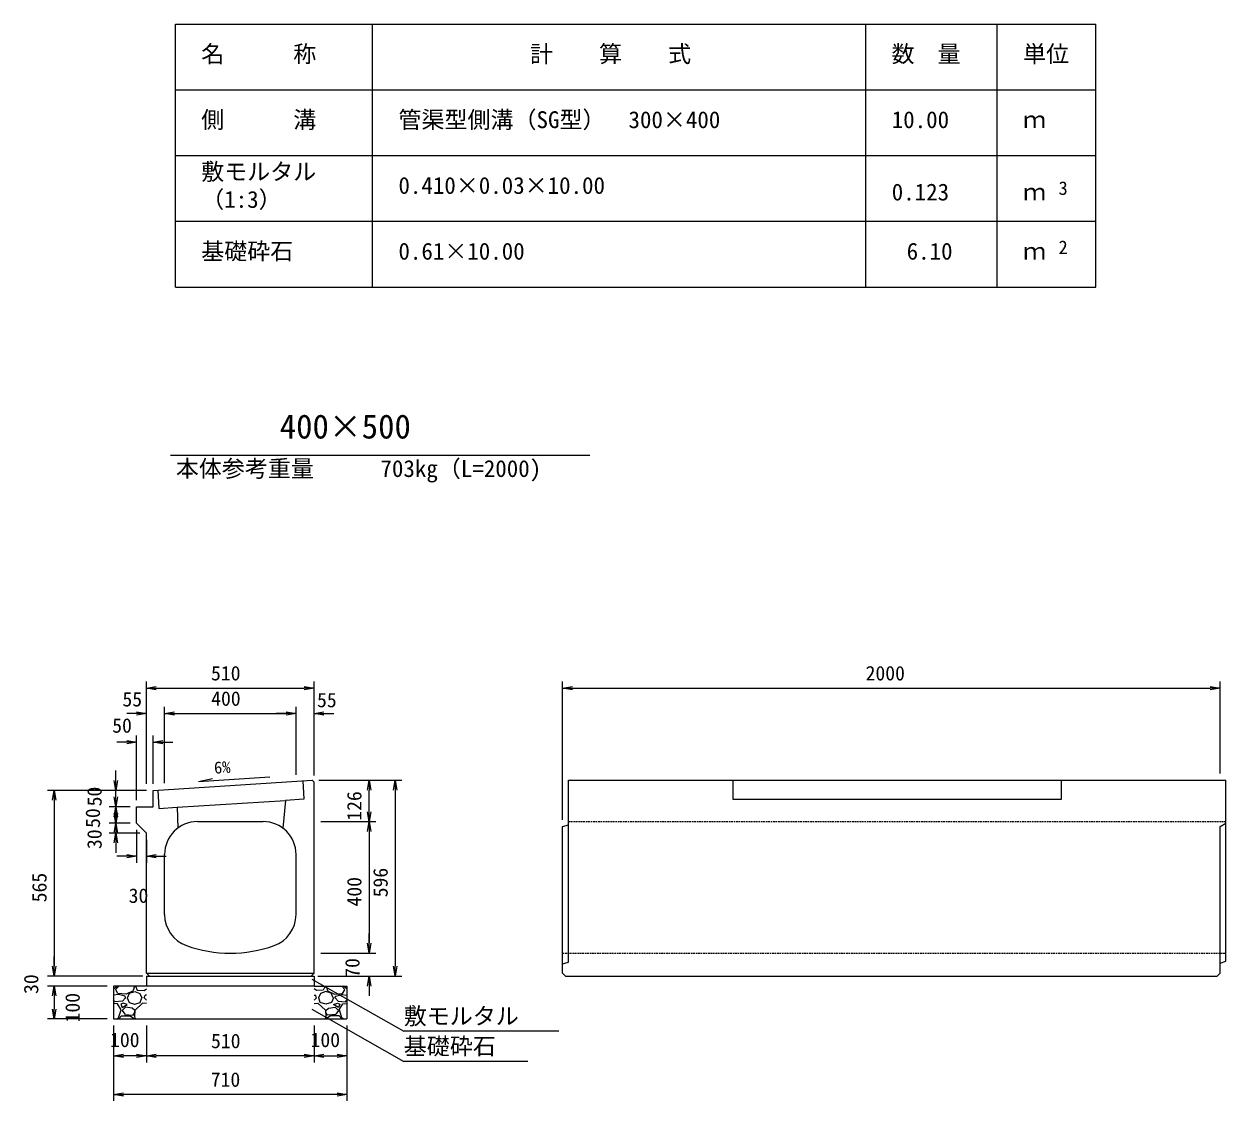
# Model space of a CAD drawing. Units: millimetres, scale not verified. Extents: x 0 to 84100, y 0 to 59400.
# Drawn here: x 30183 to 48464, y 28397 to 44774 of the extents above; entities that cross this region are included whole.
import ezdxf
from ezdxf.enums import TextEntityAlignment as Align

# ---------------------------------------------------------------- set-up
doc = ezdxf.new("R2010")
doc.units = ezdxf.units.MM
doc.header["$LTSCALE"] = 100
doc.linetypes.add('USER1', pattern=[0.375, 0.25, -0.125])
for name, color, linetype, lineweight in [('D-MTR-FRAM（材料表図枠）', 2, 'Continuous', 18), ('D-STR-DIM（寸法）', 7, 'Continuous', 18), ('D-STR-HTXT（旗揚げ）', 7, 'Continuous', 18), ('D-STR-STRn（構造物）', 7, 'Continuous', 18), ('D-STR（構造物外形線）', 1, 'Continuous', 18)]:
    doc.layers.add(name, color=color, linetype=linetype, lineweight=lineweight)
for name, color, linetype in [('D-MTR-TXT(文字列）', 7, 'Continuous'), ('D-STR-TXT（文字）', 7, 'Continuous'), ('D-TTL-TXT（文字）', 7, 'Continuous')]:
    doc.layers.add(name, color=color, linetype=linetype)
doc.styles.add('ＭＳ ゴシック', font='')
doc.styles.get('ＭＳ ゴシック').set_extended_font_data('MS Gothic')

msp = doc.modelspace()

# ---------------------------------------------------------------- linework, layer by layer
at = {"layer": 'D-MTR-FRAM（材料表図枠）'}
for p, q in [((32485.6, 44773.7), (46485.6, 44773.7)), ((32485.6, 40773.7), (32485.6, 44773.7)), ((35485.6, 40773.7), (35485.6, 44773.7)), ((42985.6, 40773.7), (42985.6, 44773.7)), ((44985.6, 41573.7), (44985.6, 44773.7)), ((44985.6, 40773.7), (44985.6, 44773.7)), ((46485.6, 40773.7), (46485.6, 44773.7)), ((32485.6, 43773.7), (46485.6, 43773.7)), ((32485.6, 42773.7), (46485.6, 42773.7)), ((32485.6, 41773.7), (46485.6, 41773.7)), ((32485.6, 40773.7), (46485.6, 40773.7))]:
    msp.add_line(p, q, dxfattribs=at)
at = {"layer": 'D-STR-DIM（寸法）'}
for p, q in [((32045.1, 33219.7), (32045.1, 34776.2)), ((34595.1, 33344.7), (34595.1, 34776.2)), ((38374.3, 32669.7), (38374.3, 34776.2)), ((48374.3, 33374.7), (48374.3, 34776.2)), ((32045.1, 34676.2), (32195.1, 34701.2)), ((32195.1, 34651.2), (32045.1, 34676.2)), ((32045.1, 34676.2), (32195.1, 34676.2)), ((32195.1, 34676.2), (34445.1, 34676.2)), ((34445.1, 34701.2), (34595.1, 34676.2)), ((34595.1, 34676.2), (34445.1, 34651.2)), ((34595.1, 34676.2), (34445.1, 34676.2)), ((38374.3, 34676.2), (38524.3, 34701.2)), ((38524.3, 34651.2), (38374.3, 34676.2)), ((38374.3, 34676.2), (38524.3, 34676.2)), ((38524.3, 34676.2), (48224.3, 34676.2)), ((48224.3, 34701.2), (48374.3, 34676.2)), ((48374.3, 34676.2), (48224.3, 34651.2)), ((48374.3, 34676.2), (48224.3, 34676.2)), ((32045.1, 33219.7), (32045.1, 34390.5)), ((32320.1, 33230.7), (32320.1, 34390.5)), ((32320.1, 33230.7), (32320.1, 34390.5)), ((34320.1, 33357.3), (34320.1, 34390.5)), ((34320.1, 33357.3), (34320.1, 34390.5)), ((34595.1, 33344.7), (34595.1, 34390.5)), ((31895.1, 34290.5), (31745.1, 34290.5)), ((31895.1, 34315.5), (32045.1, 34290.5)), ((32045.1, 34290.5), (31895.1, 34265.5)), ((32045.1, 34290.5), (31895.1, 34290.5)), ((32320.1, 34290.5), (32470.1, 34315.5)), ((32320.1, 34290.5), (32470.1, 34315.5)), ((32470.1, 34265.5), (32320.1, 34290.5)), ((32320.1, 34290.5), (32470.1, 34290.5)), ((32470.1, 34265.5), (32320.1, 34290.5)), ((32320.1, 34290.5), (32470.1, 34290.5)), ((32470.1, 34290.5), (34170.1, 34290.5)), ((32470.1, 34290.5), (32620.1, 34290.5)), ((34170.1, 34290.5), (34020.1, 34290.5)), ((34170.1, 34315.5), (34320.1, 34290.5)), ((34170.1, 34315.5), (34320.1, 34290.5)), ((34320.1, 34290.5), (34170.1, 34265.5)), ((34320.1, 34290.5), (34170.1, 34290.5)), ((34320.1, 34290.5), (34170.1, 34265.5)), ((34320.1, 34290.5), (34170.1, 34290.5)), ((34595.1, 34290.5), (34745.1, 34315.5)), ((34745.1, 34265.5), (34595.1, 34290.5)), ((34595.1, 34290.5), (34745.1, 34290.5)), ((34745.1, 34290.5), (34895.1, 34290.5)), ((31745.1, 33855.2), (31595.1, 33855.2)), ((31745.1, 33880.2), (31895.1, 33855.2)), ((31895.1, 33855.2), (31745.1, 33830.2)), ((31895.1, 33855.2), (31745.1, 33855.2)), ((31895.1, 32969.7), (31895.1, 33955.2)), ((32145.1, 33219.7), (32145.1, 33955.2)), ((32145.1, 33855.2), (32295.1, 33880.2)), ((32295.1, 33830.2), (32145.1, 33855.2)), ((32145.1, 33855.2), (32295.1, 33855.2)), ((32295.1, 33855.2), (32445.1, 33855.2)), ((31579.7, 33269.7), (31579.7, 33419.7)), ((32836, 33257.2), (33923.3, 33326)), ((32836, 33257.2), (33048.9, 33298.8)), ((34665.1, 33272.8), (35531.5, 33272.8)), ((34665.1, 33272.8), (35930.1, 33272.8)), ((35406.5, 33122.8), (35431.5, 33272.8)), ((35431.5, 33272.8), (35456.5, 33122.8)), ((35431.5, 33272.8), (35431.5, 33122.8)), ((35805.1, 33122.8), (35830.1, 33272.8)), ((35830.1, 33272.8), (35855.1, 33122.8)), ((35830.1, 33272.8), (35830.1, 33122.8)), ((32045.1, 33119.7), (30541.3, 33119.7)), ((30616.3, 32969.7), (30641.3, 33119.7)), ((30641.3, 33119.7), (30666.3, 32969.7)), ((30641.3, 33119.7), (30641.3, 32969.7)), ((32045.1, 33119.7), (31479.7, 33119.7)), ((31579.7, 33119.7), (31554.7, 33269.7)), ((31604.7, 33269.7), (31579.7, 33119.7)), ((31579.7, 33119.7), (31579.7, 33269.7)), ((31579.7, 33019.7), (31579.7, 33169.7)), ((35431.5, 32794.7), (35431.5, 33122.8)), ((35830.1, 33122.8), (35830.1, 30444.7)), ((30641.3, 32969.7), (30641.3, 30444.7)), ((31579.7, 32869.7), (31554.7, 33019.7)), ((31604.7, 33019.7), (31579.7, 32869.7)), ((31579.7, 32869.7), (31579.7, 33019.7)), ((31579.7, 32769.7), (31579.7, 32919.7)), ((31795.1, 32869.7), (31479.7, 32869.7)), ((31795.1, 32869.7), (31479.7, 32869.7)), ((31554.7, 32719.7), (31579.7, 32869.7)), ((31579.7, 32619.7), (31554.7, 32769.7)), ((31579.7, 32869.7), (31604.7, 32719.7)), ((31579.7, 32869.7), (31579.7, 32719.7)), ((31604.7, 32769.7), (31579.7, 32619.7)), ((31579.7, 32619.7), (31579.7, 32769.7)), ((35431.5, 32644.7), (35406.5, 32794.7)), ((35456.5, 32794.7), (35431.5, 32644.7)), ((35431.5, 32644.7), (35431.5, 32794.7)), ((31795.1, 32619.7), (31479.7, 32619.7)), ((31795.1, 32619.7), (31479.7, 32619.7)), ((31554.7, 32469.7), (31579.7, 32619.7)), ((31579.7, 32719.7), (31579.7, 32569.7)), ((31579.7, 32619.7), (31604.7, 32469.7)), ((31579.7, 32619.7), (31579.7, 32469.7)), ((34695.1, 32644.7), (35531.5, 32644.7)), ((34695.1, 32644.7), (35531.5, 32644.7)), ((35406.5, 32494.7), (35431.5, 32644.7)), ((35431.5, 32644.7), (35456.5, 32494.7)), ((35431.5, 32644.7), (35431.5, 32494.7)), ((31945.1, 32469.7), (31479.7, 32469.7)), ((31554.7, 32319.7), (31579.7, 32469.7)), ((31579.7, 32469.7), (31579.7, 32319.7)), ((31579.7, 32469.7), (31604.7, 32319.7)), ((31579.7, 32469.7), (31579.7, 32319.7)), ((31895.1, 32519.7), (31895.1, 32018.1)), ((32045.1, 32369.7), (32045.1, 32018.1)), ((35431.5, 32494.7), (35431.5, 30794.7)), ((31579.7, 32319.7), (31579.7, 32169.7)), ((31745.1, 32118.1), (31595.1, 32118.1)), ((31745.1, 32143.1), (31895.1, 32118.1)), ((31895.1, 32118.1), (31745.1, 32093.1)), ((31895.1, 32118.1), (31745.1, 32118.1)), ((32045.1, 32118.1), (32195.1, 32143.1)), ((32195.1, 32093.1), (32045.1, 32118.1)), ((32045.1, 32118.1), (32195.1, 32118.1)), ((32195.1, 32118.1), (32345.1, 32118.1)), ((35431.5, 30794.7), (35431.5, 30944.7)), ((35431.5, 30644.7), (35406.5, 30794.7)), ((35431.5, 30644.7), (35406.5, 30794.7)), ((35456.5, 30794.7), (35431.5, 30644.7)), ((35431.5, 30644.7), (35431.5, 30794.7)), ((35456.5, 30794.7), (35431.5, 30644.7)), ((35431.5, 30644.7), (35431.5, 30794.7)), ((30641.3, 30444.7), (30641.3, 30594.7)), ((34695.1, 30644.7), (35531.5, 30644.7)), ((34695.1, 30644.7), (35531.5, 30644.7)), ((30641.3, 30294.7), (30616.3, 30444.7)), ((30641.3, 30294.7), (30616.3, 30444.7)), ((30666.3, 30444.7), (30641.3, 30294.7)), ((30641.3, 30294.7), (30641.3, 30444.7)), ((30666.3, 30444.7), (30641.3, 30294.7)), ((30641.3, 30294.7), (30641.3, 30444.7)), ((35830.1, 30294.7), (35805.1, 30444.7)), ((35855.1, 30444.7), (35830.1, 30294.7)), ((35830.1, 30294.7), (35830.1, 30444.7)), ((31990.1, 30294.7), (30541.3, 30294.7)), ((31945.1, 30294.7), (30541.3, 30294.7)), ((34650.1, 30294.7), (35531.5, 30294.7)), ((34650.1, 30294.7), (35930.1, 30294.7)), ((35406.5, 30144.7), (35431.5, 30294.7)), ((35431.5, 30294.7), (35456.5, 30144.7)), ((35431.5, 30294.7), (35431.5, 30144.7)), ((31445.1, 30144.7), (30541.3, 30144.7)), ((31445.1, 30144.7), (30541.3, 30144.7)), ((30616.3, 29994.7), (30641.3, 30144.7)), ((30616.3, 29994.7), (30641.3, 30144.7)), ((30641.3, 30144.7), (30666.3, 29994.7)), ((30641.3, 30144.7), (30641.3, 29994.7)), ((30641.3, 30144.7), (30666.3, 29994.7)), ((30641.3, 30144.7), (30641.3, 29994.7)), ((30641.3, 29994.7), (30641.3, 29844.7)), ((30641.3, 29994.7), (30641.3, 29794.7)), ((35431.5, 30144.7), (35431.5, 29994.7)), ((31445.1, 29644.7), (30541.3, 29644.7)), ((30641.3, 29644.7), (30616.3, 29794.7)), ((30666.3, 29794.7), (30641.3, 29644.7)), ((30641.3, 29644.7), (30641.3, 29794.7)), ((31545.1, 29544.7), (31545.1, 28396.9)), ((31545.1, 29544.7), (31545.1, 28983.5)), ((32045.1, 29544.7), (32045.1, 28983.5)), ((32045.1, 29544.7), (32045.1, 28983.5)), ((34595.1, 29544.7), (34595.1, 28983.5)), ((34595.1, 29544.7), (34595.1, 28983.5)), ((35095.1, 29544.7), (35095.1, 28983.5)), ((35095.1, 29544.7), (35095.1, 28396.9)), ((31545.1, 29083.5), (31695.1, 29108.5)), ((31695.1, 29058.5), (31545.1, 29083.5)), ((31545.1, 29083.5), (31695.1, 29083.5)), ((31895.1, 29083.5), (31695.1, 29083.5)), ((31895.1, 29108.5), (32045.1, 29083.5)), ((32045.1, 29083.5), (31895.1, 29058.5)), ((32045.1, 29083.5), (31895.1, 29083.5)), ((32045.1, 29083.5), (32195.1, 29108.5)), ((32195.1, 29058.5), (32045.1, 29083.5)), ((32045.1, 29083.5), (32195.1, 29083.5)), ((34445.1, 29083.5), (32195.1, 29083.5)), ((34445.1, 29108.5), (34595.1, 29083.5)), ((34595.1, 29083.5), (34445.1, 29058.5)), ((34595.1, 29083.5), (34445.1, 29083.5)), ((34595.1, 29083.5), (34745.1, 29108.5)), ((34745.1, 29058.5), (34595.1, 29083.5)), ((34595.1, 29083.5), (34745.1, 29083.5)), ((34745.1, 29083.5), (34945.1, 29083.5)), ((34945.1, 29108.5), (35095.1, 29083.5)), ((35095.1, 29083.5), (34945.1, 29058.5)), ((35095.1, 29083.5), (34945.1, 29083.5)), ((31545.1, 28496.9), (31695.1, 28521.9)), ((34945.1, 28521.9), (35095.1, 28496.9)), ((31695.1, 28471.9), (31545.1, 28496.9)), ((31545.1, 28496.9), (31695.1, 28496.9)), ((34945.1, 28496.9), (31695.1, 28496.9)), ((35095.1, 28496.9), (34945.1, 28471.9)), ((35095.1, 28496.9), (34945.1, 28496.9))]:
    msp.add_line(p, q, dxfattribs=at)
at = {"layer": 'D-STR-HTXT（旗揚げ）'}
for p, q in [((32409.3, 38215.4), (38787.6, 38215.4)), ((34562.6, 30249.6), (35958.8, 29458.4)), ((34562.6, 29790.5), (35958.8, 28999.3)), ((38318.6, 29458.4), (35958.8, 29458.4)), ((37845.1, 28999.3), (35958.8, 28999.3))]:
    msp.add_line(p, q, dxfattribs=at)
at = {"layer": 'D-STR-STRn（構造物）'}
for p, q in [((32045.1, 30294.7), (32045.1, 30144.7)), ((34595.1, 30294.7), (34595.1, 30144.7)), ((32045.1, 30144.7), (31545.1, 30144.7)), ((31545.1, 30144.7), (31545.1, 29644.7)), ((31545.1, 30101.2), (31601.4, 30144.7)), ((31621.4, 30013.9), (31545.1, 30005.8)), ((31575.9, 30089.5), (31625.6, 30144.7)), ((31611.9, 30029.2), (31576.9, 30089.2)), ((31735.6, 30020.5), (31610.6, 30030.5)), ((31720.8, 29989.7), (31620.8, 30014.7)), ((31726, 29964.1), (31721, 29989.1)), ((31841.2, 30074.1), (31736.2, 30019.1)), ((31755.8, 29964.4), (31785.8, 30034.4)), ((31786, 30034.4), (31866, 30059.4)), ((31861.1, 30144.4), (31841.1, 30074.4)), ((31865.8, 30059.4), (31945.8, 30029.4)), ((31878.1, 30144.7), (31905.1, 30080.6)), ((31905.6, 30079.2), (32010.6, 30074.2)), ((31946, 30029.3), (31976, 29964.3)), ((32010.8, 29964.6), (32025.8, 30004.6)), ((32011, 30074.8), (32045.1, 30101.2)), ((32045.1, 30005.8), (32026.4, 30003.9)), ((34595.1, 30144.7), (32045.1, 30144.7)), ((34595.1, 30144.7), (35095.1, 30144.7)), ((34629.2, 30074.8), (34595.1, 30101.2)), ((34595.1, 30005.8), (34613.8, 30003.9)), ((34629.3, 29964.6), (34614.3, 30004.6)), ((34734.5, 30079.2), (34629.5, 30074.2)), ((34694.1, 30029.3), (34664.1, 29964.3)), ((34774.4, 30059.4), (34694.4, 30029.4)), ((34762, 30144.7), (34735, 30080.6)), ((34854.1, 30034.4), (34774.1, 30059.4)), ((34779, 30144.4), (34799, 30074.4)), ((34799, 30074.1), (34904, 30019.1)), ((34884.3, 29964.4), (34854.3, 30034.4)), ((34904.5, 30020.5), (35029.5, 30030.5)), ((34914.1, 29964.1), (34919.1, 29989.1)), ((34919.4, 29989.7), (35019.4, 30014.7)), ((35064.2, 30089.5), (35014.5, 30144.7)), ((35018.8, 30013.9), (35095.1, 30005.8)), ((35028.2, 30029.2), (35063.2, 30089.2)), ((35095.1, 30101.2), (35038.8, 30144.7)), ((35095.1, 30144.7), (35095.1, 29644.7)), ((31565.8, 29906.1), (31545.1, 29928.7)), ((31606.1, 29873.9), (31545.1, 29879)), ((31680.6, 29914.8), (31565.6, 29904.8)), ((31662, 29784.7), (31607, 29874.7)), ((31655.8, 29869.5), (31675.8, 29819.5)), ((31690.9, 29884.3), (31655.9, 29869.3)), ((31675.8, 29819.6), (31750.8, 29864.6)), ((31725.9, 29824.4), (31675.9, 29774.4)), ((31725.9, 29964.5), (31680.9, 29914.5)), ((31751.1, 29864.5), (31691.1, 29884.5)), ((31826.5, 29809.7), (31726.5, 29824.7)), ((31750.5, 29964.6), (31780.5, 29894.6)), ((31780.5, 29894.1), (31865.5, 29869.1)), ((31867, 29773.4), (31827, 29808.4)), ((31866.2, 29869.2), (31951.2, 29894.2)), ((31986.1, 29884.4), (31871.1, 29779.4)), ((31950.8, 29894.7), (31975.8, 29964.7)), ((32045.1, 29879), (31986.1, 29883.9)), ((32045.1, 29928.7), (32010.8, 29966.1)), ((34595.1, 29928.7), (34629.4, 29966.1)), ((34595.1, 29879), (34654.1, 29883.9)), ((34654.1, 29884.4), (34769.1, 29779.4)), ((34689.4, 29894.7), (34664.4, 29964.7)), ((34773.9, 29869.2), (34688.9, 29894.2)), ((34773.1, 29773.4), (34813.1, 29808.4)), ((34859.6, 29894.1), (34774.6, 29869.1)), ((34813.6, 29809.7), (34913.6, 29824.7)), ((34889.6, 29964.6), (34859.6, 29894.6)), ((34889, 29864.5), (34949, 29884.5)), ((34964.4, 29819.6), (34889.4, 29864.6)), ((34914.2, 29964.5), (34959.2, 29914.5)), ((34914.2, 29824.4), (34964.2, 29774.4)), ((34949.3, 29884.3), (34984.3, 29869.3)), ((34959.5, 29914.8), (35074.5, 29904.8)), ((34984.4, 29869.5), (34964.4, 29819.5)), ((34978.1, 29784.7), (35033.1, 29874.7)), ((35034.1, 29873.9), (35095.1, 29879)), ((35074.4, 29906.1), (35095.1, 29928.7)), ((31545.1, 29644.7), (35095.1, 29644.7)), ((31601.4, 29644.7), (31621, 29659.8)), ((31621, 29659.3), (31661, 29784.3)), ((31625.6, 29644.7), (31665.9, 29689.5)), ((31665.9, 29689.5), (31795.9, 29689.5)), ((31675.8, 29774.6), (31715.8, 29714.6)), ((31716.1, 29714.2), (31841.1, 29699.2)), ((31795.8, 29690.6), (31860.8, 29645.6)), ((31841.1, 29699.5), (31866.1, 29744.5)), ((31865.1, 29675.6), (31878.1, 29644.7)), ((31870.7, 29779.7), (31865.7, 29674.7)), ((31865.9, 29744.5), (31865.9, 29774.5)), ((34775, 29675.6), (34762, 29644.7)), ((34769.4, 29779.7), (34774.4, 29674.7)), ((34799.1, 29699.5), (34774.1, 29744.5)), ((34774.2, 29744.5), (34774.2, 29774.5)), ((34844.4, 29690.6), (34779.4, 29645.6)), ((34924, 29714.2), (34799, 29699.2)), ((34974.2, 29689.5), (34844.2, 29689.5)), ((34964.4, 29774.6), (34924.4, 29714.6)), ((35014.5, 29644.7), (34974.2, 29689.5)), ((35019.1, 29659.3), (34979.1, 29784.3)), ((35038.8, 29644.7), (35019.2, 29659.8))]:
    msp.add_line(p, q, dxfattribs=at)
at = {"layer": 'D-STR（構造物外形線）'}
for p, q in [((32145.1, 33119.7), (34565.1, 33272.8)), ((34565.1, 33272.8), (34595.1, 33244.7)), ((38464.3, 33274.7), (48464.3, 33274.7)), ((38464.3, 30509.7), (38464.3, 33274.7)), ((40964.3, 33274.7), (40964.3, 32984.3)), ((45964.3, 32984.3), (45964.3, 33274.7)), ((48464.3, 30524.7), (48464.3, 33274.7)), ((32145.1, 32869.7), (32145.1, 33119.7)), ((32217.3, 33124.2), (32235, 32844.8)), ((34422.9, 33263.8), (34440.5, 32984.3)), ((34595.1, 30339.7), (34595.1, 33244.7)), ((32514.4, 32862.5), (34161.1, 32966.7)), ((34161.1, 32966.7), (34120.1, 32544.7)), ((34440.5, 32984.3), (34161.1, 32966.7)), ((40964.3, 32984.3), (45964.3, 32984.3)), ((31895.1, 32619.7), (31895.1, 32869.7)), ((31895.1, 32869.7), (32145.1, 32869.7)), ((32235, 32844.8), (32514.4, 32862.5)), ((32514.4, 32862.5), (32520.1, 32544.7)), ((31895.1, 32619.7), (32045.1, 32469.7)), ((32820.1, 32644.7), (33820.1, 32644.7)), ((38374.3, 32569.7), (38464.3, 32594.7)), ((38374.3, 30339.7), (38374.3, 32569.7)), ((48374.3, 32569.7), (48464.3, 32619.7)), ((48374.3, 30339.7), (48374.3, 32569.7)), ((32045.1, 30339.7), (32045.1, 32469.7)), ((32320.1, 31230.5), (32320.1, 32144.7)), ((34320.1, 31230.5), (34320.1, 32144.7)), ((38374.3, 30479.7), (38464.3, 30509.7)), ((48374.3, 30494.7), (48464.3, 30524.7)), ((32045.1, 30339.7), (34595.1, 30339.7)), ((32045.1, 30339.7), (32090.1, 30294.7)), ((32045.1, 30294.7), (34595.1, 30294.7)), ((34550.1, 30294.7), (34595.1, 30339.7)), ((38374.3, 30339.7), (38419.3, 30294.7)), ((38419.3, 30294.7), (48329.3, 30294.7)), ((48329.3, 30294.7), (48374.3, 30339.7))]:
    msp.add_line(p, q, dxfattribs=at)
at = {"layer": 'D-STR（構造物外形線）', "linetype": 'USER1'}
for p, q in [((38464.3, 32644.7), (48464.3, 32644.7)), ((38374.3, 30644.7), (48464.3, 30644.7))]:
    msp.add_line(p, q, dxfattribs=at)
at = {"layer": 'D-STR（構造物外形線）'}
for centre, radius, start, end in [((32820.1, 32144.7), 500, 90, 180), ((33820.1, 32144.7), 500, 0, 90), ((32820.1, 31230.5), 500, 180, 250.52898), ((33820.1, 31230.5), 500, 289.47102, 0), ((33320.1, 32644.7), 2000, 250.52884, 289.47116)]:
    msp.add_arc(centre, radius, start, end, dxfattribs=at)

# ---------------------------------------------------------------- texts
at = {"layer": 'D-MTR-TXT(文字列）', "style": 'ＭＳ ゴシック'}
for s, height, p in [('名\u3000\u3000\u3000称', 256.6, (32877.8, 44114)), ('計\u3000\u3000算\u3000\u3000式', 256.6, (37878.6, 44114)), ('数\u3000量', 256.6, (43377.8, 44114)), ('単位', 256.6, (45377.8, 44114)), ('側\u3000\u3000\u3000溝', 256.6, (32877.8, 43114)), ('管渠型側溝（SG型）\u3000300×400', 256.6, (35877.8, 43114)), ('10.00', 256.6, (43380.5, 43114)), ('ｍ', 256.6, (45377.8, 43114)), ('敷モルタル', 256.6, (32877.8, 42324.1)), ('0.410×0.03×10.00', 256.6, (35877.8, 42114)), ('（1:3）', 256.6, (32877.8, 41901.8)), ('0.123', 256.6, (43380.5, 42014)), ('ｍ', 256.6, (45377.8, 42014)), ('3', 205.3, (45918, 42114.5)), ('基礎砕石', 256.6, (32877.8, 41114)), ('0.61×10.00', 256.6, (35877.8, 41114)), ('6.10', 256.6, (43607.9, 41114)), ('ｍ', 256.6, (45377.8, 41114)), ('2', 205.3, (45918, 41214.5)), ('本体参考重量', 256.6, (32492.3, 37808.7)), ('703kg（L=2000)', 256.6, (35604.3, 37808.7))]:
    msp.add_text(s, height=height, dxfattribs=at).set_placement(p, align=Align.BOTTOM_LEFT)
at = {"layer": 'D-STR-DIM（寸法）', "style": 'ＭＳ ゴシック'}
for s, p in [('510', (33026.9, 34726.2)), ('2000', (42982.9, 34726.2)), ('55', (31679.4, 34330.2)), ('400', (33029.2, 34340.5)), ('55', (34639.5, 34318)), ('50', (31524, 33930.8)), ('30', (31774.4, 31343.1)), ('100', (31491.3, 29149.9)), ('100', (34541.3, 29149.9)), ('510', (33026.9, 29133.5)), ('710', (33023.1, 28546.9))]:
    msp.add_text(s, height=219.9, dxfattribs=at).set_placement(p, align=Align.BOTTOM_LEFT)
for s, height, rotation, p in [('6%', 183.3, 3.62, (33081.7, 33317.6)), ('50', 219.9, 90, (31429.7, 32876.7)), ('126', 219.9, 90, (35381.5, 32658)), ('50', 219.9, 90, (31404.7, 32549)), ('30', 219.9, 90, (31429.7, 32228)), ('565', 219.9, 90, (30591.3, 31417.8)), ('596', 219.9, 90, (35780.1, 31493.6)), ('400', 219.9, 90, (35381.5, 31353.8)), ('70', 219.9, 90, (35352.8, 30270.2)), ('30', 219.9, 90, (30466.3, 30024)), ('100', 219.9, 90, (31096.3, 29590.9))]:
    msp.add_text(s, height=height, rotation=rotation, dxfattribs=at).set_placement(p, align=Align.BOTTOM_LEFT)
at = {"layer": 'D-STR-TXT（文字）', "style": 'ＭＳ ゴシック'}
for s, p in [('敷モルタル', (35958.8, 29483.4)), ('基礎砕石', (35958.8, 29024.3))]:
    msp.add_text(s, height=256.6, dxfattribs=at).set_placement(p, align=Align.BOTTOM_LEFT)
at = {"layer": 'D-TTL-TXT（文字）', "style": 'ＭＳ ゴシック'}
msp.add_text('400×500', height=366.6, dxfattribs=at).set_placement((34071.9, 38360.3), align=Align.BOTTOM_LEFT)

doc.saveas('drawing.dxf')
